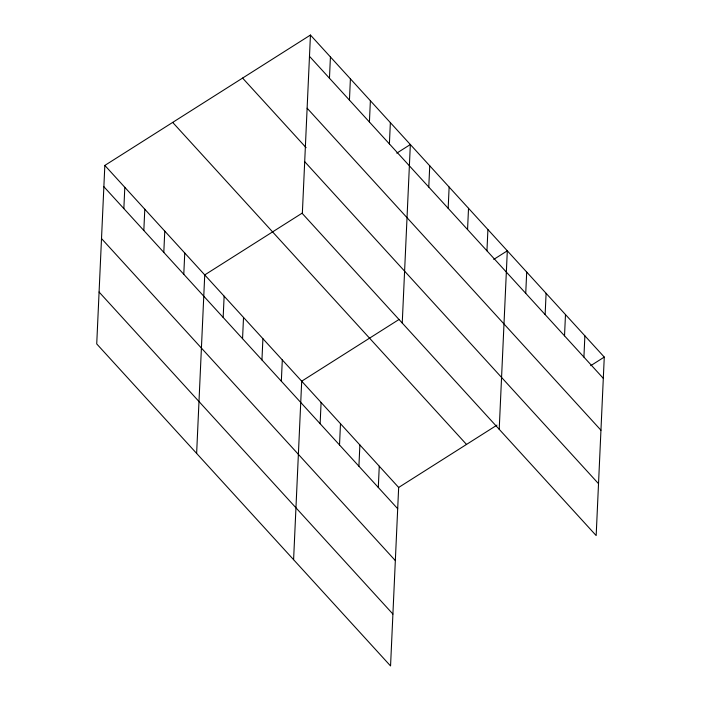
<?xml version="1.0" encoding="UTF-8"?>
<svg xmlns="http://www.w3.org/2000/svg" width="701" height="701" viewBox="0 0 701 701"><rect width="100%" height="100%" fill="white"/><g stroke="black" fill="none" stroke-linecap="round" stroke-linejoin="round"><path stroke-width="1.05" d="M104.835 165.427L96.729 343.919L390.553 665.95L398.659 487.458L104.835 165.427L310.447 35.05L604.271 357.081L596.165 535.573L302.341 213.542L310.447 35.05M123.849 208.591L124.813 187.325M143.828 230.489L144.792 209.222M163.806 252.386L164.77 231.12M183.785 274.284L184.757 253.017M196.631 453.407L204.736 274.915L302.166 213.139M223.163 317.439L224.127 296.173M242.555 338.688L243.519 317.422M261.946 359.946L262.91 338.679M281.338 381.195L282.301 359.928M293.596 559.678L301.702 381.186L399.123 319.411M329.461 78.214L330.425 56.947M320.129 423.702L321.093 402.444M349.44 100.112L350.404 78.845M339.521 444.96L340.484 423.693M369.418 122.009L370.382 100.742M358.912 466.218L359.876 444.951M389.397 143.907L390.361 122.64M378.303 487.467L379.267 466.2M402.243 323.038L410.348 144.537L396.775 153.142M428.775 187.062L429.739 165.795M448.167 208.311L449.131 187.044M467.558 229.569L468.522 208.302M486.95 250.818L487.914 229.56M499.208 429.301L507.314 250.809L493.741 259.414M525.732 293.333L526.705 272.067M545.133 314.583L546.097 293.316M564.524 335.84L565.488 314.574M583.915 357.089L584.879 335.823M398.659 487.458L496.983 425.113M590.706 365.685L604.271 357.081M309.474 56.317L603.307 378.347M307.126 108.199L600.95 430.23M242.59 78.074L306.1 147.674M304.69 161.659L598.523 483.69M172.683 122.403L466.515 444.434M103.862 186.694L397.695 508.724M101.514 238.577L395.338 560.607M99.086 292.037L392.91 614.067"/></g></svg>
